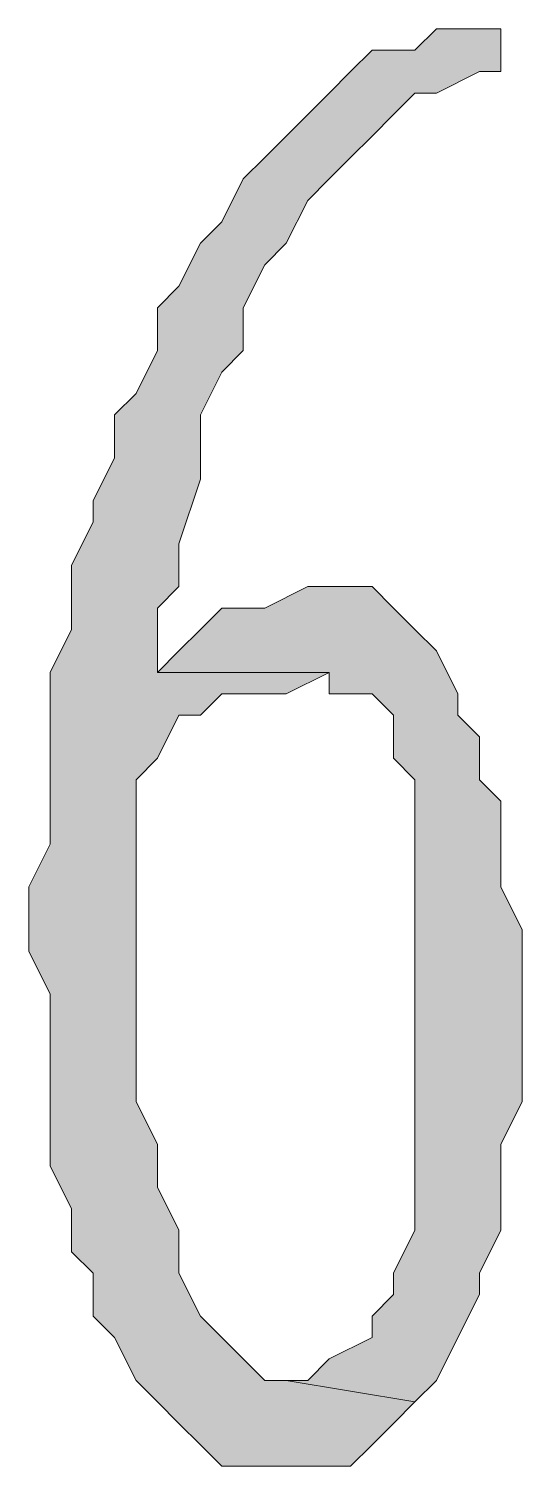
# Model space of a CAD drawing. Header units: millimetres. Extents: x 24 to 410, y 10 to 282.
# Drawn here: x 267.547 to 268.52, y 27.898 to 30.734 of the extents above; entities that cross this region are included whole.
import ezdxf

# ---------------------------------------------------------------- set-up
doc = ezdxf.new("R2010")
doc.units = ezdxf.units.MM

msp = doc.modelspace()

# ---------------------------------------------------------------- hatches: boundary and pattern name
h = msp.add_hatch(color=7)
h.dxf.hatch_style = 2
h.paths.add_polyline_path([(268.478, 30.734), (268.351, 30.734), (268.308667, 30.691667), (268.224, 30.691667), (268.181667, 30.649333), (268.139333, 30.607), (268.097, 30.564667), (268.054667, 30.522333), (268.012333, 30.48), (267.97, 30.437667), (267.927667, 30.353), (267.885333, 30.310667), (267.843, 30.226), (267.800667, 30.183667), (267.800667, 30.099), (267.758333, 30.014333), (267.716, 29.972), (267.716, 29.887333), (267.673667, 29.802667), (267.673667, 29.760333), (267.631333, 29.675667), (267.631333, 29.548667), (267.589, 29.464), (267.589, 29.379333), (267.589, 29.125333), (267.546667, 29.040667), (267.546667, 28.913667), (267.589, 28.829), (267.589, 28.490333), (267.631333, 28.405667), (267.631333, 28.321), (267.673667, 28.278667), (267.673667, 28.194), (267.716, 28.151667), (267.758333, 28.067), (267.800667, 28.024667), (267.843, 27.982333), (267.885333, 27.94), (267.927667, 27.897667), (268.181667, 27.897667), (268.224, 27.94), (268.266333, 27.982333), (268.308667, 28.024667), (268.054667, 28.067), (268.012333, 28.067), (267.97, 28.109333), (267.927667, 28.151667), (267.885333, 28.194), (267.843, 28.278667), (267.843, 28.363333), (267.800667, 28.448), (267.800667, 28.532667), (267.758333, 28.617333), (267.758333, 29.252333), (267.800667, 29.294667), (267.843, 29.379333), (267.885333, 29.379333), (267.927667, 29.421667), (268.054667, 29.421667), (268.139333, 29.464), (267.800667, 29.464), (267.800667, 29.506333), (267.800667, 29.591), (267.843, 29.633333), (267.843, 29.718), (267.885333, 29.845), (267.885333, 29.972), (267.927667, 30.056667), (267.97, 30.099), (267.97, 30.183667), (268.012333, 30.268333), (268.054667, 30.310667), (268.097, 30.395333), (268.139333, 30.437667), (268.181667, 30.48), (268.224, 30.522333), (268.266333, 30.564667), (268.308667, 30.607), (268.351, 30.607), (268.435667, 30.649333), (268.478, 30.649333)])
h = msp.add_hatch(color=7)
h.dxf.hatch_style = 2
h.paths.add_polyline_path([(268.139333, 29.633333), (268.097, 29.633333), (268.012333, 29.591), (267.927667, 29.591), (267.885333, 29.548667), (267.843, 29.506333), (267.800667, 29.464), (268.139333, 29.464), (268.139333, 29.421667), (268.224, 29.421667), (268.266333, 29.379333), (268.266333, 29.294667), (268.308667, 29.252333), (268.308667, 28.363333), (268.266333, 28.278667), (268.266333, 28.236333), (268.224, 28.194), (268.224, 28.151667), (268.139333, 28.109333), (268.097, 28.067), (268.054667, 28.067), (268.308667, 28.024667), (268.351, 28.067), (268.393333, 28.151667), (268.435667, 28.236333), (268.435667, 28.278667), (268.478, 28.363333), (268.478, 28.532667), (268.520333, 28.617333), (268.520333, 28.956), (268.478, 29.040667), (268.478, 29.21), (268.435667, 29.252333), (268.435667, 29.337), (268.393333, 29.379333), (268.393333, 29.421667), (268.351, 29.506333), (268.308667, 29.548667), (268.266333, 29.591), (268.224, 29.633333)])

# ---------------------------------------------------------------- linework, layer by layer
at = {"color": 7, "lineweight": 0}
for points in [[(268.478, 30.734), (268.351, 30.734), (268.308667, 30.691667), (268.224, 30.691667), (268.181667, 30.649333), (268.139333, 30.607), (268.097, 30.564667), (268.054667, 30.522333), (268.012333, 30.48), (267.97, 30.437667), (267.927667, 30.353), (267.885333, 30.310667), (267.843, 30.226), (267.800667, 30.183667), (267.800667, 30.099), (267.758333, 30.014333), (267.716, 29.972), (267.716, 29.887333), (267.673667, 29.802667), (267.673667, 29.760333), (267.631333, 29.675667), (267.631333, 29.548667), (267.589, 29.464), (267.589, 29.379333), (267.589, 29.125333), (267.546667, 29.040667), (267.546667, 28.913667), (267.589, 28.829), (267.589, 28.490333), (267.631333, 28.405667), (267.631333, 28.321), (267.673667, 28.278667), (267.673667, 28.194), (267.716, 28.151667), (267.758333, 28.067), (267.800667, 28.024667), (267.843, 27.982333), (267.885333, 27.94), (267.927667, 27.897667), (268.181667, 27.897667), (268.224, 27.94), (268.266333, 27.982333), (268.308667, 28.024667), (268.054667, 28.067), (268.012333, 28.067), (267.97, 28.109333), (267.927667, 28.151667), (267.885333, 28.194), (267.843, 28.278667), (267.843, 28.363333), (267.800667, 28.448), (267.800667, 28.532667), (267.758333, 28.617333), (267.758333, 29.252333), (267.800667, 29.294667), (267.843, 29.379333), (267.885333, 29.379333), (267.927667, 29.421667), (268.054667, 29.421667), (268.139333, 29.464), (267.800667, 29.464), (267.800667, 29.506333), (267.800667, 29.591), (267.843, 29.633333), (267.843, 29.718), (267.885333, 29.845), (267.885333, 29.972), (267.927667, 30.056667), (267.97, 30.099), (267.97, 30.183667), (268.012333, 30.268333), (268.054667, 30.310667), (268.097, 30.395333), (268.139333, 30.437667), (268.181667, 30.48), (268.224, 30.522333), (268.266333, 30.564667), (268.308667, 30.607), (268.351, 30.607), (268.435667, 30.649333), (268.478, 30.649333)], [(268.139333, 29.633333), (268.097, 29.633333), (268.012333, 29.591), (267.927667, 29.591), (267.885333, 29.548667), (267.843, 29.506333), (267.800667, 29.464), (268.139333, 29.464), (268.139333, 29.421667), (268.224, 29.421667), (268.266333, 29.379333), (268.266333, 29.294667), (268.308667, 29.252333), (268.308667, 28.363333), (268.266333, 28.278667), (268.266333, 28.236333), (268.224, 28.194), (268.224, 28.151667), (268.139333, 28.109333), (268.097, 28.067), (268.054667, 28.067), (268.308667, 28.024667), (268.351, 28.067), (268.393333, 28.151667), (268.435667, 28.236333), (268.435667, 28.278667), (268.478, 28.363333), (268.478, 28.532667), (268.520333, 28.617333), (268.520333, 28.956), (268.478, 29.040667), (268.478, 29.21), (268.435667, 29.252333), (268.435667, 29.337), (268.393333, 29.379333), (268.393333, 29.421667), (268.351, 29.506333), (268.308667, 29.548667), (268.266333, 29.591), (268.224, 29.633333)]]:
    msp.add_lwpolyline(points, close=True, dxfattribs=at)

doc.saveas('drawing.dxf')
